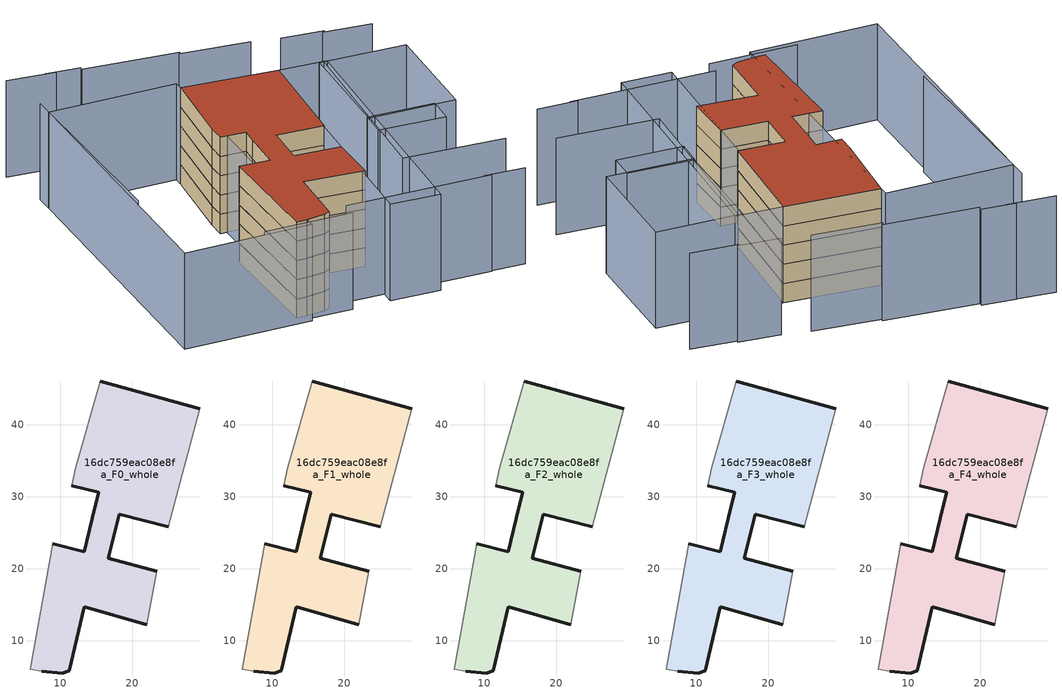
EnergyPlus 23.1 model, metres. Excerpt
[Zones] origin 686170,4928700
16dc759eac08e8fa_F0_whole
 floor ground (EU_floor_Construction): 29.38,42.22 25.02,25.83 18.21,27.55 16.7,21.49 23.42,19.67 22.07,12.26 13.37,14.76 11.25,5.82 10.3,5.53 7.46,5.79 5.88,6.04 8.97,23.47 13.33,22.35 14.84,28.49 15.36,30.66 11.64,31.55 12.19,34.1 15.58,46.09 z0
 wall outside (EU_wall_Construction): 7.46,5.79 10.3,5.53 11.25,5.82 13.37,14.76 22.07,12.26 / 23.42,19.67 16.7,21.49 18.21,27.55 25.02,25.83 / 29.38,42.22 15.58,46.09 / 11.64,31.55 15.36,30.66 14.84,28.49 13.33,22.35 8.97,23.47 z0:3
 wall adiabatic (EU_wall_Construction): 8.97,23.47 5.88,6.04 7.46,5.79 / 22.07,12.26 23.42,19.67 / 25.02,25.83 29.38,42.22 / 15.58,46.09 12.19,34.1 11.64,31.55 z0:3
16dc759eac08e8fa_F1_whole
 floor to 16dc759eac08e8fa_F0_whole (EU_floor_Construction): 29.38,42.22 25.02,25.83 18.21,27.55 16.7,21.49 23.42,19.67 22.07,12.26 13.37,14.76 11.25,5.82 10.3,5.53 7.46,5.79 5.88,6.04 8.97,23.47 13.33,22.35 14.84,28.49 15.36,30.66 11.64,31.55 12.19,34.1 15.58,46.09 z3
 wall outside (EU_wall_Construction): 7.46,5.79 10.3,5.53 11.25,5.82 13.37,14.76 22.07,12.26 / 23.42,19.67 16.7,21.49 18.21,27.55 25.02,25.83 / 29.38,42.22 15.58,46.09 / 11.64,31.55 15.36,30.66 14.84,28.49 13.33,22.35 8.97,23.47 z3:6
 wall adiabatic (EU_wall_Construction): 8.97,23.47 5.88,6.04 7.46,5.79 / 22.07,12.26 23.42,19.67 / 25.02,25.83 29.38,42.22 / 15.58,46.09 12.19,34.1 11.64,31.55 z3:6
16dc759eac08e8fa_F2_whole
 floor to 16dc759eac08e8fa_F1_whole (EU_floor_Construction): 29.38,42.22 25.02,25.83 18.21,27.55 16.7,21.49 23.42,19.67 22.07,12.26 13.37,14.76 11.25,5.82 10.3,5.53 7.46,5.79 5.88,6.04 8.97,23.47 13.33,22.35 14.84,28.49 15.36,30.66 11.64,31.55 12.19,34.1 15.58,46.09 z6
 wall outside (EU_wall_Construction): 7.46,5.79 10.3,5.53 11.25,5.82 13.37,14.76 22.07,12.26 / 23.42,19.67 16.7,21.49 18.21,27.55 25.02,25.83 / 29.38,42.22 15.58,46.09 / 11.64,31.55 15.36,30.66 14.84,28.49 13.33,22.35 8.97,23.47 z6:9
 wall adiabatic (EU_wall_Construction): 8.97,23.47 5.88,6.04 7.46,5.79 / 22.07,12.26 23.42,19.67 / 25.02,25.83 29.38,42.22 / 15.58,46.09 12.19,34.1 11.64,31.55 z6:9
16dc759eac08e8fa_F3_whole
 floor to 16dc759eac08e8fa_F2_whole (EU_floor_Construction): 29.38,42.22 25.02,25.83 18.21,27.55 16.7,21.49 23.42,19.67 22.07,12.26 13.37,14.76 11.25,5.82 10.3,5.53 7.46,5.79 5.88,6.04 8.97,23.47 13.33,22.35 14.84,28.49 15.36,30.66 11.64,31.55 12.19,34.1 15.58,46.09 z9
 wall outside (EU_wall_Construction): 7.46,5.79 10.3,5.53 11.25,5.82 13.37,14.76 22.07,12.26 / 23.42,19.67 16.7,21.49 18.21,27.55 25.02,25.83 / 29.38,42.22 15.58,46.09 / 11.64,31.55 15.36,30.66 14.84,28.49 13.33,22.35 8.97,23.47 z9:12
 wall adiabatic (EU_wall_Construction): 8.97,23.47 5.88,6.04 7.46,5.79 / 22.07,12.26 23.42,19.67 / 25.02,25.83 29.38,42.22 / 15.58,46.09 12.19,34.1 11.64,31.55 z9:12
16dc759eac08e8fa_F4_whole
 floor to 16dc759eac08e8fa_F3_whole (EU_floor_Construction): 29.38,42.22 25.02,25.83 18.21,27.55 16.7,21.49 23.42,19.67 22.07,12.26 13.37,14.76 11.25,5.82 10.3,5.53 7.46,5.79 5.88,6.04 8.97,23.47 13.33,22.35 14.84,28.49 15.36,30.66 11.64,31.55 12.19,34.1 15.58,46.09 z12
 wall outside (EU_wall_Construction): 7.46,5.79 10.3,5.53 11.25,5.82 13.37,14.76 22.07,12.26 / 23.42,19.67 16.7,21.49 18.21,27.55 25.02,25.83 / 29.38,42.22 15.58,46.09 / 11.64,31.55 15.36,30.66 14.84,28.49 13.33,22.35 8.97,23.47 z12:15
 wall adiabatic (EU_wall_Construction): 8.97,23.47 5.88,6.04 7.46,5.79 / 22.07,12.26 23.42,19.67 / 25.02,25.83 29.38,42.22 / 15.58,46.09 12.19,34.1 11.64,31.55 z12:15
 roof outside (EU_roof_Construction): 22.07,12.26 23.42,19.67 16.7,21.49 18.21,27.55 25.02,25.83 29.38,42.22 15.58,46.09 12.19,34.1 11.64,31.55 15.36,30.66 14.84,28.49 13.33,22.35 8.97,23.47 5.88,6.04 7.46,5.79 10.3,5.53 11.25,5.82 13.37,14.76 z15
shading: 14.08,5.72 35.31,1.09 / 0.76,6.41 13.62,3.61 / 34.3,1.48 40.15,0.04 / 42.95,8.26 28.25,12.09 / 28.25,12.09 35.72,40.75 / -2.55,53.79 -7.98,23.73 / 47.4,45.24 40.52,47.28 / 40.94,47.5 34.86,49.29 / 31.05,50.93 21.1,53.94 / 21.47,54.28 7.84,58.24 / 7.99,58.74 3.13,60.19 / 4.52,59.7 -2.5,61.75 / 40.96,21.99 40.03,18.07 / 40.03,18.07 30.26,20.4 / 30.26,20.4 31.19,24.32 / 31.19,24.32 40.96,21.99 / 36.24,40.53 26.45,0.76 / 26.45,0.76 19.2,2.55 / 19.2,2.55 28.99,42.32 / 28.99,42.32 36.24,40.53 / 15.84,47.39 7.24,4.29 / 7.24,4.29 -11.63,8.05 / -11.63,8.05 -3.03,51.15 / -3.03,51.15 15.84,47.39 / 35,40.58 47.65,37.72 / 47.65,37.72 43.9,21.13 / 43.9,21.13 31.25,23.99 / 31.25,23.99 35,40.58 z0:15
[Building]
EU S2 Campaign: North Axis=0; Terrain=City; Solar Distribution=FullExterior
[Site:Location]
Bologna: Latitude=44.5; Longitude=11.25; Time Zone=1; Elevation=37
[SizingPeriod:WeatherFileDays]
AnnualSizingPeriod: Begin Month=1; Begin Day of Month=1; End Month=12; End Day of Month=31; Day of Week for Start Day=Monday; Use Weather File Daylight Saving Period=No; Use Weather File Rain and Snow Indicators=No
[MATERIAL]
EU_InternalMass_Material: Roughness=MediumRough; Thickness=0.1; Conductivity=1; Density=1800; Specific Heat=900; Thermal Absorptance=0.9; Solar Absorptance=0.7; Visible Absorptance=0.7
[MATERIAL:NOMASS] Roughness=MediumRough; Thermal Absorptance=0.9; Solar Absorptance=0.7; Visible Absorptance=0.7
Name | Thermal Resistance
EU_wall_NoMass | 0.905828
EU_roof_NoMass | 0.37593
EU_floor_NoMass | 0.67114
[CONSTRUCTION]
EU_wall_Construction: EU_wall_NoMass
EU_roof_Construction: EU_roof_NoMass
EU_floor_Construction: EU_floor_NoMass
EU_InternalMass_Construction: EU_InternalMass_Material
[ZONE] Type=1; Multiplier=1; Ceiling Height=autocalculate; Volume=1278.72; Floor Area=autocalculate; Part of Total Floor Area=Yes
16dc759eac08e8fa_F0_whole; 16dc759eac08e8fa_F1_whole; 16dc759eac08e8fa_F2_whole; 16dc759eac08e8fa_F3_whole; 16dc759eac08e8fa_F4_whole
[INTERNALMASS] Construction=EU_InternalMass_Construction; Surface Area=426.24
Name | Zone or ZoneList
16dc759eac08e8fa_F0_whole_EU_InternalMass | 16dc759eac08e8fa_F0_whole
16dc759eac08e8fa_F1_whole_EU_InternalMass | 16dc759eac08e8fa_F1_whole
16dc759eac08e8fa_F2_whole_EU_InternalMass | 16dc759eac08e8fa_F2_whole
16dc759eac08e8fa_F3_whole_EU_InternalMass | 16dc759eac08e8fa_F3_whole
16dc759eac08e8fa_F4_whole_EU_InternalMass | 16dc759eac08e8fa_F4_whole
[OTHEREQUIPMENT] Fuel Type=Electricity; Design Level Calculation Method=Watts/Area; Power per Zone Floor Area=1; Fraction Latent=0; Fraction Radiant=0; Fraction Lost=0; Carbon Dioxide Generation Rate=0; EndUse Subcategory=EU_Step8_InternalGains
Name | Zone or ZoneList or Space or SpaceList | Schedule
EU_Step8_InternalGain_16dc759eac08e8fa_F0_whole_f000 | 16dc759eac08e8fa_F0_whole | EU_Step8_GainSchedule_16dc759eac08e8fa_F0_whole_f000
EU_Step8_InternalGain_16dc759eac08e8fa_F1_whole_f000 | 16dc759eac08e8fa_F1_whole | EU_Step8_GainSchedule_16dc759eac08e8fa_F1_whole_f000
EU_Step8_InternalGain_16dc759eac08e8fa_F2_whole_f000 | 16dc759eac08e8fa_F2_whole | EU_Step8_GainSchedule_16dc759eac08e8fa_F2_whole_f000
EU_Step8_InternalGain_16dc759eac08e8fa_F3_whole_f000 | 16dc759eac08e8fa_F3_whole | EU_Step8_GainSchedule_16dc759eac08e8fa_F3_whole_f000
EU_Step8_InternalGain_16dc759eac08e8fa_F4_whole_f000 | 16dc759eac08e8fa_F4_whole | EU_Step8_GainSchedule_16dc759eac08e8fa_F4_whole_f000
[ZONEVENTILATION:DESIGNFLOWRATE] Schedule=EU_AlwaysOn; Design Flow Rate Calculation Method=AirChanges/Hour; Air Changes per Hour=0.73129; Ventilation Type=Natural; Fan Pressure Rise=0; Fan Total Efficiency=1; Constant Term Coefficient=1; Temperature Term Coefficient=0; Velocity Term Coefficient=0; Velocity Squared Term Coefficient=0; Minimum Indoor Temperature=-100; Maximum Indoor Temperature=100; Delta Temperature=-100; Minimum Outdoor Temperature=-100; Maximum Outdoor Temperature=100; Maximum Wind Speed=40
Name | Zone or ZoneList or Space or SpaceList
EU_ConstantAir_16dc759eac08e8fa_F0_whole | 16dc759eac08e8fa_F0_whole
EU_ConstantAir_16dc759eac08e8fa_F1_whole | 16dc759eac08e8fa_F1_whole
EU_ConstantAir_16dc759eac08e8fa_F2_whole | 16dc759eac08e8fa_F2_whole
EU_ConstantAir_16dc759eac08e8fa_F3_whole | 16dc759eac08e8fa_F3_whole
EU_ConstantAir_16dc759eac08e8fa_F4_whole | 16dc759eac08e8fa_F4_whole
[HVACTEMPLATE:THERMOSTAT] Constant Heating Setpoint=20; Constant Cooling Setpoint=50
EU_HeatOnly_16dc759eac08e8fa_F0_whole; EU_HeatOnly_16dc759eac08e8fa_F1_whole; EU_HeatOnly_16dc759eac08e8fa_F2_whole; EU_HeatOnly_16dc759eac08e8fa_F3_whole; EU_HeatOnly_16dc759eac08e8fa_F4_whole
[HVACTEMPLATE:ZONE:IDEALLOADSAIRSYSTEM] System Availability Schedule=EU_AlwaysOn; Maximum Heating Supply Air Temperature=50; Minimum Cooling Supply Air Temperature=13; Maximum Heating Supply Air Humidity Ratio=0.0156; Minimum Cooling Supply Air Humidity Ratio=0.0077; Heating Limit=NoLimit; Cooling Limit=NoLimit; Heating Availability Schedule=EU_AlwaysOn; Cooling Availability Schedule=EU_CoolingOff; Dehumidification Control Type=ConstantSensibleHeatRatio; Cooling Sensible Heat Ratio=0.7; Dehumidification Setpoint=60; Humidification Control Type=None; Humidification Setpoint=30; Outdoor Air Method=None; Outdoor Air Flow Rate per Person=0.00944; Outdoor Air Flow Rate per Zone Floor Area=0; Outdoor Air Flow Rate per Zone=0; Demand Controlled Ventilation Type=None; Outdoor Air Economizer Type=NoEconomizer; Heat Recovery Type=None; Sensible Heat Recovery Effectiveness=0.7; Latent Heat Recovery Effectiveness=0.65
Name | Template Thermostat
16dc759eac08e8fa_F0_whole | EU_HeatOnly_16dc759eac08e8fa_F0_whole
16dc759eac08e8fa_F1_whole | EU_HeatOnly_16dc759eac08e8fa_F1_whole
16dc759eac08e8fa_F2_whole | EU_HeatOnly_16dc759eac08e8fa_F2_whole
16dc759eac08e8fa_F3_whole | EU_HeatOnly_16dc759eac08e8fa_F3_whole
16dc759eac08e8fa_F4_whole | EU_HeatOnly_16dc759eac08e8fa_F4_whole
[SIZING:ZONE] Zone Cooling Design Supply Air Temperature Input Method=SupplyAirTemperature; Zone Cooling Design Supply Air Temperature=13; Zone Heating Design Supply Air Temperature Input Method=SupplyAirTemperature; Zone Heating Design Supply Air Temperature=50; Zone Cooling Design Supply Air Humidity Ratio=0.008; Zone Heating Design Supply Air Humidity Ratio=0.008; Cooling Design Air Flow Method=DesignDay; Cooling Design Air Flow Rate=0; Cooling Minimum Air Flow per Zone Floor Area=0.000762; Cooling Minimum Air Flow=0; Cooling Minimum Air Flow Fraction=0.2; Heating Design Air Flow Method=DesignDay; Heating Design Air Flow Rate=0; Heating Maximum Air Flow per Zone Floor Area=0.002032; Heating Maximum Air Flow=0.141576; Heating Maximum Air Flow Fraction=0.3; Account for Dedicated Outdoor Air System=No; Dedicated Outdoor Air System Control Strategy=NeutralSupplyAir; Dedicated Outdoor Air Low Setpoint Temperature for Design=autosize; Dedicated Outdoor Air High Setpoint Temperature for Design=autosize; Zone Load Sizing Method=Sensible Load Only No Latent Load; Zone Latent Cooling Design Supply Air Humidity Ratio Input Method=HumidityRatioDifference; Zone Cooling Design Supply Air Humidity Ratio Difference=0.005; Zone Latent Heating Design Supply Air Humidity Ratio Input Method=HumidityRatioDifference; Zone Humidification Design Supply Air Humidity Ratio Difference=0.005
16dc759eac08e8fa_F0_whole; 16dc759eac08e8fa_F1_whole; 16dc759eac08e8fa_F2_whole; 16dc759eac08e8fa_F3_whole; 16dc759eac08e8fa_F4_whole
[SCHEDULE:CONSTANT]
Name | Hourly Value
EU_AlwaysOn | 1
EU_CoolingOff | 0
[SCHEDULE:FILE] Column Number=1; Rows to Skip at Top=0; Number of Hours of Data=8760; Column Separator=Comma; Interpolate to Timestep=No; Minutes per Item=60; Adjust Schedule for Daylight Savings=Yes
Name | File
EU_Step8_GainSchedule_16dc759eac08e8fa_F0_whole_f000 | ../../schedules/16dc759eac08e8fa/16dc759eac08e8fa_F0_whole_f000_gain.csv
EU_Step8_GainSchedule_16dc759eac08e8fa_F1_whole_f000 | ../../schedules/16dc759eac08e8fa/16dc759eac08e8fa_F1_whole_f000_gain.csv
EU_Step8_GainSchedule_16dc759eac08e8fa_F2_whole_f000 | ../../schedules/16dc759eac08e8fa/16dc759eac08e8fa_F2_whole_f000_gain.csv
EU_Step8_GainSchedule_16dc759eac08e8fa_F3_whole_f000 | ../../schedules/16dc759eac08e8fa/16dc759eac08e8fa_F3_whole_f000_gain.csv
EU_Step8_GainSchedule_16dc759eac08e8fa_F4_whole_f000 | ../../schedules/16dc759eac08e8fa/16dc759eac08e8fa_F4_whole_f000_gain.csv
